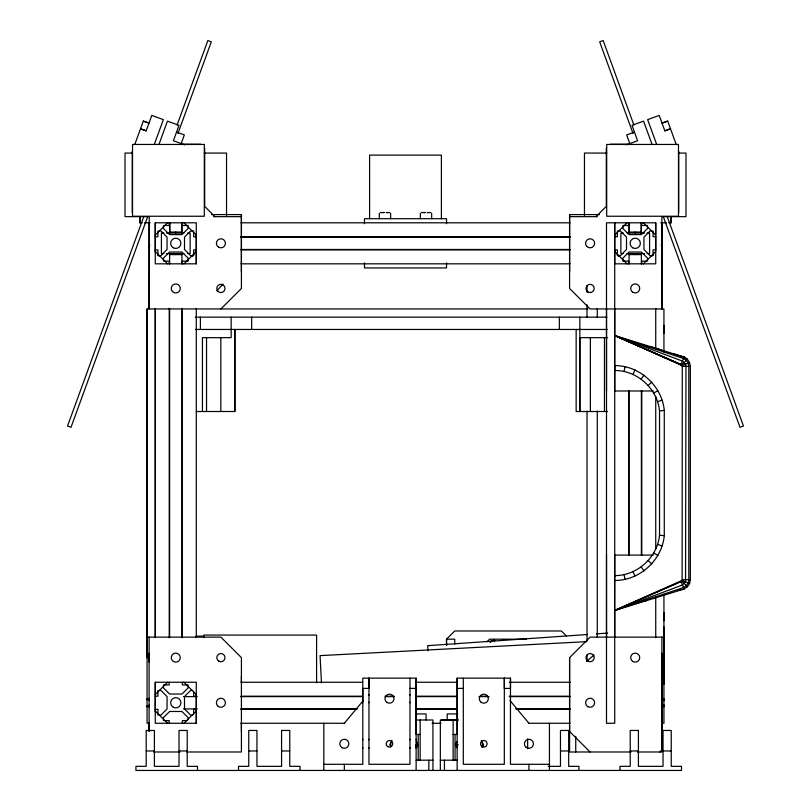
<?xml version="1.0" encoding="UTF-8"?>
<svg xmlns="http://www.w3.org/2000/svg" width="811" height="811" viewBox="0 0 811 811"><rect width="100%" height="100%" fill="white"/><g stroke="black" fill="none" stroke-linecap="round" stroke-linejoin="round"><path stroke-width="1.22" d="M139.877 222.802L139.877 216.649L139.877 222.802L142.189 222.802M147.065 706.868L147.065 705.661M147.065 699.863L147.065 698.656M587.924 308.95L147.065 308.95L147.065 657.64L149.406 657.64M149.112 731.481L149.112 637.132M155.266 682.254L155.266 723.27L196.292 723.27L196.292 682.254L155.266 682.254L155.266 711.652M155.266 637.132L155.266 308.95M196.282 263.828L196.282 222.802L155.266 222.802L155.266 263.828L196.282 263.828L196.292 234.43M169.621 263.828L169.621 253.569M169.621 233.061L169.621 222.802M169.834 233.061L169.834 222.802M175.774 254.593L175.774 253.569M175.774 233.061L175.774 232.037M181.715 233.061L181.715 222.802M181.928 263.828L181.928 253.569M181.928 233.061L181.928 222.802M234.845 411.512L234.845 329.459L234.845 411.512L196.282 411.512M241.414 272.03L241.414 214.601L211.58 214.601M323.822 770.45L323.822 723.27M344.34 770.45L344.34 764.297M409.971 678.148L409.971 764.297L368.954 764.297L368.954 678.148L368.954 688.407L362.801 688.407L362.801 764.297L323.822 764.297M416.124 770.45L416.124 678.148L362.801 678.148L362.801 701.12M418.212 760.191L418.212 734.452M420.149 760.191L420.149 719.996M426.079 719.996L426.079 713.944L415.597 713.944M428.837 770.45L428.837 760.191M432.942 770.45L432.942 719.996L415.354 719.996M446.526 645.333L446.526 639.18L454.728 630.978L561.384 630.978L566.311 635.895M549.442 764.297L510.474 764.297L510.474 678.148L457.151 678.148L457.151 734.452L453.126 734.452M510.474 678.148L510.474 688.407L504.32 688.407L504.32 678.148L504.32 764.297L463.304 764.297L463.304 678.148M569.586 725.328L569.586 731.481L590.104 751.99M569.586 723.27L569.586 657.64L590.104 637.132L663.935 637.132M599.42 214.601L569.586 214.601L569.586 288.442L590.104 308.95L663.935 308.95L663.935 352.035M584.457 215.402L584.457 153.066L606.75 153.066M606.293 148.342L606.293 206.399L596.034 216.649M606.506 555.089L606.506 723.27L614.718 723.27L614.718 610.622M606.506 390.993L606.506 222.802L655.734 222.802L655.734 263.828L614.718 263.828L614.718 222.802L614.718 336.717M614.718 576.54L614.718 555.089L653.25 555.089M614.718 370.799L614.718 390.993L653.25 390.993M655.734 250.153L655.734 236.477M655.734 222.802L655.734 235.109L643.427 222.802M661.888 637.132L661.888 749.942L659.84 751.99M661.888 222.802L661.888 308.95L661.888 216.649L685.984 216.649L685.984 153.066L678.554 153.066M663.935 706.868L663.935 704.82M663.935 700.714L663.935 698.666M663.945 684.302L663.935 594.453M671.123 222.802L671.123 216.649L671.123 222.802L668.811 222.802M678.706 212.553L678.706 151.322M614.556 580.473L614.657 580.483C639.473 580.656 661.918 560.401 664.28 535.686L664.28 410.396C661.918 385.681 639.473 365.426 614.657 365.589L614.657 370.485C637.081 370.282 657.386 388.57 659.525 410.893L659.525 535.189C657.386 557.512 637.081 575.8 614.657 575.597L614.596 610.551L684.139 588.989L687.404 586.809L689.583 583.545L690.343 579.693L690.343 366.379L689.583 362.537L687.404 359.273L684.139 357.093L614.657 335.511L614.657 370.485M689.583 583.545L682.132 580.463L614.556 610.43L683.551 587.58L686.319 585.724L688.164 582.957L688.813 579.693L688.813 366.379L688.164 363.115L686.319 360.348L683.551 358.503L614.556 335.582M674.336 354.052L684.139 357.093L687.404 359.273L681.706 364.97L614.657 335.511L681.058 364.534L682.284 366.379L682.132 580.463L681.058 581.548L614.718 610.551L682.467 584.964L685.548 581.882L685.984 366.379L685.548 364.2L682.467 361.118L614.657 335.511L682.132 365.619L689.583 362.537M624.034 371.468L625.048 366.714M149.112 247.416L149.792 245.023M134.89 144.206L143.304 121.072L148.981 123.13L143.304 121.082M146.173 130.845L140.496 128.777L146.173 130.845L151.789 115.426L163.356 119.633L154.333 144.399M158.926 144.49L167.441 121.123L178.998 125.33L173.392 140.749L184.634 144.845M143.76 216.638L67.546 426.028L71.013 427.296L147.663 216.709M177.102 125.026L207.849 40.55L211.316 41.817L177.974 133.42M180.985 144.165L184.35 134.92L176.646 132.112M681.058 364.534L684.139 357.093L681.605 356.941M416.124 741.862L416.742 741.862L417.837 744.711L416.742 747.549L416.124 747.549M457.151 744.549L457.151 747.549L456.532 747.549L455.437 744.711L456.532 741.862L457.151 741.862M633.006 374.388L634.972 369.958M391.997 740.494L389.706 744.711L390.851 746.819M482.423 746.819L483.569 744.711L481.278 740.494M416.124 748.3L416.124 744.549M687.505 586.647L681.706 581.112L614.718 610.551M641.177 379.102L644.015 375.199M344.34 723.27L363.267 700.552M192.187 256.306L193.829 254.39M651.628 256.306L653.271 254.39M216.841 290.855L222.995 284.083M155.266 235.109L167.573 222.802M183.985 263.828L196.282 251.522M220.896 308.95L241.414 288.442L241.414 214.601M155.266 694.561L167.573 682.254M614.718 235.109L627.015 222.802M183.985 723.27L196.292 710.963M643.427 263.828L655.734 251.522M487.036 641.744L489.601 639.18L526.511 639.18M648.182 385.418L651.76 382.194M586.515 661.482L594.027 654.994M489.854 641.907L492.764 640.416M490.25 641.957L491.04 641.41M653.727 393.051L657.883 390.649M667.696 121.082L662.029 123.15L667.696 121.072L676.11 144.206M634.354 132.112L626.65 134.92L630.015 144.165M664.827 130.845L670.504 128.777L664.827 130.845L659.211 115.426L647.644 119.633L656.667 144.399M626.366 144.845L637.608 140.749L632.002 125.33L643.559 121.123L652.074 144.49M657.569 401.668L662.121 400.188M493.767 640.284L490.209 641.917M659.525 410.893L664.28 410.396M587.569 634.496L427.661 645.678L428.005 650.625M596.328 633.878L607.652 633.087M586.465 641.663L320.051 655.633L321.48 682.943M182.962 144.236L200.611 144.236M610.389 144.236L628.038 144.236M132.446 153.066L125.016 153.066L125.016 216.649L149.214 216.649L149.112 308.95L149.112 222.802M204.25 153.066L226.543 153.066L226.543 215.402M213.658 216.649L241.414 216.649M569.586 216.649L597.342 216.649M144.5 222.802L150.248 222.802M240.908 222.802L570.092 222.802M660.752 222.802L666.5 222.802M164.623 225.468L169.215 225.468L169.215 222.802M646.377 225.468L641.785 225.468L641.785 222.802M158.956 231.013L161.004 231.013L167.056 237.167L167.056 249.474L161.004 255.627L158.956 255.627M652.044 231.013L649.996 231.013L643.944 237.167L643.944 249.474L649.996 255.627L652.044 255.627M169.621 232.037L181.928 232.037M629.072 232.037L641.379 232.037M163.913 233.061L161.419 233.061L161.419 253.569L163.913 253.569M166.417 233.061L183.894 233.061M187.635 233.061L190.139 233.061L190.139 253.569L187.635 253.569M623.365 233.061L620.871 233.061L620.871 253.569L623.365 253.569M627.106 233.061L644.583 233.061M647.087 233.061L649.581 233.061L649.581 253.569L647.087 253.569M155.266 236.751L157.932 236.751L157.932 231.013M196.292 236.751L193.616 236.751L193.616 231.013L190.544 231.013L184.492 237.167L184.492 249.474L190.544 255.627L193.616 255.627L193.616 249.879L196.292 249.879M240.908 236.751L570.092 236.751M614.718 236.751L617.384 236.751L617.384 231.013L620.456 231.013L626.508 237.167L626.508 249.474L620.456 255.627L617.384 255.627L617.384 249.879L614.718 249.879M655.734 236.751L653.068 236.751L653.068 231.013M240.908 237.167L570.092 237.167M240.908 249.474L570.092 249.474M155.266 249.879L157.932 249.879L157.932 255.627M240.908 249.879L570.092 249.879M655.734 249.879L653.068 249.879L653.068 255.627M166.417 253.569L183.894 253.569M627.106 253.569L644.583 253.569M169.621 254.593L181.928 254.593M629.072 254.593L641.379 254.593M164.623 261.162L169.215 261.162L169.215 263.828M646.377 261.162L641.785 261.162L641.785 263.828M240.908 263.828L570.092 263.828M195.38 317.152L606.922 317.152M195.38 329.459L607.236 329.459M607.53 337.67L579.845 337.67L579.845 411.512L579.845 317.152M648.06 346.672L650.574 346.672L661.634 350.099M682.284 366.379L690.343 366.379M607.601 411.512L576.155 411.512L576.155 329.459M682.284 579.693L690.343 579.693M678.108 590.084L680.622 590.084M643.812 600.748L646.276 600.748M638.652 602.36L641.085 602.36M195.887 636.138L203.399 636.138M147.065 637.132L220.896 637.132L241.414 657.64L241.414 751.99L186.824 751.99M661.594 657.64L663.935 657.64M240.908 682.254L362.456 682.254M415.627 682.254L457.414 682.254M509.318 682.254L570.092 682.254M188.081 684.92L182.343 684.92L182.343 682.254M409.971 688.407L416.124 688.407M457.151 688.407L463.304 688.407M158.956 690.455L161.004 690.455L167.056 696.608L167.056 708.915L161.004 715.069L158.956 715.069M192.592 690.455L190.544 690.455L184.492 696.608L184.492 708.915L190.544 715.069L192.592 715.069M155.266 696.203L157.932 696.203L157.932 690.455M196.292 696.203L193.616 696.203L193.616 691.601M240.908 696.203L362.456 696.203M385.245 696.203L394.105 696.203M415.627 696.203L457.414 696.203M480.203 696.203L487.796 696.203M509.318 696.203L570.092 696.203M183.468 696.608L197.286 696.608M240.908 696.608L362.456 696.608M385.245 696.608L394.105 696.608M415.627 696.608L457.414 696.608M478.936 696.608L489.063 696.608M509.318 696.608L570.092 696.608M183.468 708.915L197.286 708.915M240.908 708.915L357.387 708.915M415.627 708.915L457.414 708.915M515.654 708.915L570.092 708.915M155.266 709.331L157.932 709.331L157.932 715.069M196.292 709.331L193.616 709.331L193.616 713.923M240.908 709.331L356.12 709.331M415.627 709.331L457.414 709.331M516.921 709.331L570.092 709.331M457.678 713.944L447.196 713.944L447.196 719.996M441.519 719.996L458.256 719.996M457.921 719.996L440.332 719.996L440.332 770.45M164.623 720.604L169.215 720.604L169.215 723.27M186.935 720.604L182.343 720.604L182.343 723.27M149.406 723.27L147.065 723.27L147.065 308.95M240.908 723.27L344.726 723.27M432.091 723.27L440.951 723.27M528.316 723.27L570.092 723.27M661.594 723.27L663.935 723.27L663.945 626.873M420.149 734.452L416.124 734.452L416.124 678.148M416.013 744.711L417.837 744.711M455.437 744.711L458.174 744.711M146.203 750.966L154.404 750.966M179.018 750.966L187.219 750.966M248.754 750.966L256.955 750.966M281.569 750.966L289.77 750.966M560.472 750.966L568.683 750.966M630.218 750.966L638.419 750.966M663.033 750.966L671.234 750.966M153.654 751.99L179.991 751.99M631.12 751.99L569.586 751.99L569.586 657.64M637.274 751.99L661.888 751.99L661.888 653.129M416.124 760.191L432.942 760.191M440.332 760.191L457.151 760.191M548.165 766.344L560.472 766.344L560.472 730.458L568.683 730.458L568.683 766.344L578.932 766.344L578.932 770.45M659.525 535.189L664.28 535.686M657.569 544.414L662.121 545.894M614.748 335.582L681.706 364.97M653.727 553.031L657.883 555.434M648.182 560.665L651.76 563.878M614.718 251.522L627.015 263.828M214.966 216.649L204.707 206.399L204.707 148.342M183.985 222.802L196.282 235.109M155.266 251.522L167.573 263.828M183.985 682.254L196.292 694.561M155.266 710.963L167.573 723.27M617.171 254.39L618.813 256.306M157.729 254.39L159.372 256.306M510.007 700.552L528.934 723.27M641.177 566.98L644.015 570.883M633.006 571.694L634.972 576.124M681.058 581.548L684.139 588.989M633.898 125.026L603.151 40.55L599.684 41.817L633.026 133.42M667.24 216.638L743.454 426.028L739.987 427.296L663.337 216.709M661.208 245.023L661.888 247.416M624.034 574.614L625.048 579.368M663.935 325.363L663.935 333.564M663.935 612.518L663.935 620.719M655.734 308.444L655.734 349.5M655.734 396.376L655.734 549.006M655.734 596.734L655.734 637.639M647.533 225.468L647.533 228.55L641.379 234.602L629.072 234.602L622.919 228.55L622.919 225.468L628.657 225.468L628.657 222.802M647.533 261.162L647.533 258.08L641.379 252.028L629.072 252.028L622.919 258.091L622.919 261.162L628.657 261.162L628.657 263.828M641.785 390.74L641.785 555.332M641.379 222.802L641.379 233.061M641.379 253.569L641.379 263.828M641.379 390.74L641.379 555.332M641.166 222.802L641.166 233.061M635.226 232.037L635.226 233.061M635.226 253.569L635.226 254.593M629.285 222.802L629.285 233.061M629.072 222.802L629.072 233.061M629.072 253.569L629.072 263.828M629.072 390.74L629.072 555.332M628.657 390.74L628.657 555.332M619.959 770.45L619.959 766.344L630.218 766.344L630.218 730.458L638.419 730.458L638.419 766.344L663.033 766.344L663.033 730.458L671.234 730.458L671.234 766.344L681.493 766.344L681.493 770.45L135.944 770.45L135.944 766.344L146.203 766.344L146.203 730.458L154.404 730.458L154.404 766.344L179.018 766.344L179.018 730.458L187.219 730.458L187.219 766.344L197.478 766.344L197.478 770.45M614.718 308.95L614.718 637.132M606.506 308.95L606.506 637.132M604.459 337.67L604.459 411.512M597.281 308.545L597.281 317.405M597.281 411.035L597.281 637.507M590.367 337.67L590.367 411.512M587.022 285.776L587.022 292.102M587.022 304.754L587.022 317.405M587.022 411.035L587.022 641.298M587.022 655.217L587.022 660.286M575.739 736.307L575.739 751.99M569.586 214.601L569.586 272.03M559.337 317.152L559.337 329.459M549.442 723.27L549.442 770.45M528.934 764.297L528.934 770.45M527.657 738.902L527.657 748.644M494.72 640.284L494.72 640.893M457.151 678.148L457.151 770.45M455.052 734.452L455.052 760.191M454.728 644.096L454.728 639.18L446.526 639.18L446.526 645.515M453.126 719.996L453.126 760.191M446.526 223.755L446.526 218.706L364.474 218.706L364.474 223.755M446.526 262.886L446.526 267.934L364.474 267.934L364.474 262.886M444.428 760.191L444.428 770.45M441.397 218.706L441.397 155.114L369.603 155.114L369.603 218.706M431.655 213.161L431.655 218.706M420.372 213.161L420.372 218.706M416.124 739.277L416.124 739.875M409.971 694.561L409.971 695.108M409.971 702.214L409.971 702.762M409.971 739.277L409.971 739.875M409.971 747.691L409.971 748.3M390.628 213.161L390.628 218.706M379.345 213.161L379.345 218.706M368.954 694.561L368.954 695.108M368.954 702.214L368.954 702.762M368.954 739.277L368.954 739.875M368.954 747.691L368.954 748.3M362.801 702.214L362.801 702.762M362.801 739.277L362.801 739.875M362.801 747.691L362.801 748.3M316.594 682.801L316.594 635.074L203.784 635.074L203.784 637.588M300.029 770.45L300.029 766.344L289.77 766.344L289.77 730.458L281.569 730.458L281.569 766.344L256.955 766.344L256.955 730.458L248.754 730.458L248.754 766.344L238.495 766.344L238.495 770.45M251.663 317.152L251.663 329.459M241.414 676.1L241.414 682.254M241.414 722.723L241.414 731.481M231.155 317.152L231.155 337.67L202.436 337.67L202.436 411.512M220.845 337.67L220.845 411.512M206.541 337.67L206.541 411.512M200.388 317.152L200.388 329.459M196.292 308.444L196.292 637.639M196.292 693.871L196.292 723.27M188.081 685.944L188.081 687.992L181.928 694.044L169.621 694.044L163.467 687.992L163.467 684.92L169.215 684.92L169.215 682.254M188.081 719.58L188.081 717.532L181.928 711.48L169.621 711.48L163.467 717.532L163.467 720.604M182.343 222.802L182.343 225.468L188.081 225.468L188.081 228.55L181.928 234.602L169.621 234.602L163.467 228.55L163.467 225.468M182.343 263.828L182.343 261.162L188.081 261.162L188.081 258.08L181.928 252.028L169.621 252.028L163.467 258.091L163.467 261.162M182.343 308.444L182.343 637.639M181.928 308.444L181.928 637.639M169.621 308.444L169.621 637.639M169.215 308.444L169.215 637.639M155.266 222.802L155.266 252.201M155.266 308.444L155.266 637.639M149.112 653.129L149.112 662.151M149.112 698.251L149.112 700.511M149.112 705.023L149.112 707.273M149.112 723.057L149.112 731.137M132.294 151.322L132.294 212.553M390.912 746.039A5.13 4.815 -90 0 1 391.389 742.146M482.92 746.039A5.13 4.815 90 0 1 482.444 747.276M481.876 742.146A5.13 4.815 90 0 1 481.876 747.276M388.54 212.553L389.533 212.553L388.54 212.553M429.566 212.553L430.56 212.553L429.566 212.553M382.478 212.553L384.059 212.553L382.478 212.553M423.494 212.553L425.076 212.553L423.494 212.553M380.633 212.553L381.565 212.553L380.633 212.553M421.659 212.553L422.592 212.553L421.659 212.553M386.289 212.553L387.668 212.553L386.289 212.553M427.316 212.553L428.684 212.553L427.316 212.553M204.301 144.449L132.517 144.449L132.517 216.243L204.301 216.243L204.301 144.449M678.483 144.449L606.699 144.449L606.699 216.243L678.483 216.243L678.483 144.449M632.965 292.345A4.511 4.511 0 0 0 639.737 288.442A4.511 4.511 0 0 0 632.965 284.529A4.511 4.511 0 0 0 632.965 292.345M586.911 246.503A4.511 4.511 0 0 0 594.463 244.486A4.511 4.511 0 0 0 588.928 238.961A4.511 4.511 0 0 0 586.911 246.503M588.046 291.99A4.106 4.106 0 0 0 594.199 288.442A4.106 4.106 0 0 0 588.046 284.884A4.106 4.106 0 0 0 588.046 291.99M172.581 291.636A4.511 4.511 0 0 0 180.133 289.608A4.511 4.511 0 0 0 174.608 284.083A4.511 4.511 0 0 0 172.581 291.636M218.646 247.223A4.511 4.511 0 0 0 225.417 243.32A4.511 4.511 0 0 0 218.646 239.407A4.511 4.511 0 0 0 218.646 247.223M217.997 291.342A4.106 4.106 0 0 0 224.86 289.507A4.106 4.106 0 0 0 219.842 284.479A4.106 4.106 0 0 0 217.997 291.342M342.08 747.691A4.511 4.511 0 0 0 348.852 743.788A4.511 4.511 0 0 0 342.08 739.875A4.511 4.511 0 0 0 342.08 747.691M387.202 702.569A4.511 4.511 0 0 0 393.974 698.656A4.511 4.511 0 0 0 387.202 694.753A4.511 4.511 0 0 0 387.202 702.569M387.82 746.627A3.285 3.285 0 0 0 392.747 743.788A3.285 3.285 0 0 0 387.82 740.94A3.285 3.285 0 0 0 387.82 746.627M525.741 746.972A4.511 4.511 0 0 0 533.293 744.954A4.511 4.511 0 0 0 527.768 739.429A4.511 4.511 0 0 0 525.741 746.972M480.619 701.85A4.511 4.511 0 0 0 488.171 699.832A4.511 4.511 0 0 0 482.646 694.307A4.511 4.511 0 0 0 480.619 701.85M481.491 746.11A3.285 3.285 0 0 0 486.985 744.64A3.285 3.285 0 0 0 482.961 740.615A3.285 3.285 0 0 0 481.491 746.11M173.209 247.76A5.13 5.13 0 0 0 180.904 243.32A5.13 5.13 0 0 0 173.209 238.88A5.13 5.13 0 0 0 173.209 247.76M632.661 247.76A5.13 5.13 0 0 0 640.355 243.32A5.13 5.13 0 0 0 632.661 238.88A5.13 5.13 0 0 0 632.661 247.76M173.209 707.202A5.13 5.13 0 0 0 180.904 702.762A5.13 5.13 0 0 0 173.209 698.322A5.13 5.13 0 0 0 173.209 707.202M632.965 661.543A4.511 4.511 0 0 0 639.737 657.64A4.511 4.511 0 0 0 632.965 653.727A4.511 4.511 0 0 0 632.965 661.543M588.046 661.188A4.106 4.106 0 0 0 594.199 657.64A4.106 4.106 0 0 0 588.046 654.082A4.106 4.106 0 0 0 588.046 661.188M587.843 706.675A4.511 4.511 0 0 0 594.615 702.762A4.511 4.511 0 0 0 587.843 698.859A4.511 4.511 0 0 0 587.843 706.675M173.524 661.543A4.511 4.511 0 0 0 180.285 657.64A4.511 4.511 0 0 0 173.524 653.727A4.511 4.511 0 0 0 173.524 661.543M217.713 705.955A4.511 4.511 0 0 0 225.255 703.928A4.511 4.511 0 0 0 219.73 698.403A4.511 4.511 0 0 0 217.713 705.955M218.848 661.188A4.106 4.106 0 0 0 225.002 657.64A4.106 4.106 0 0 0 218.848 654.092A4.106 4.106 0 0 0 218.848 661.188"/></g></svg>
